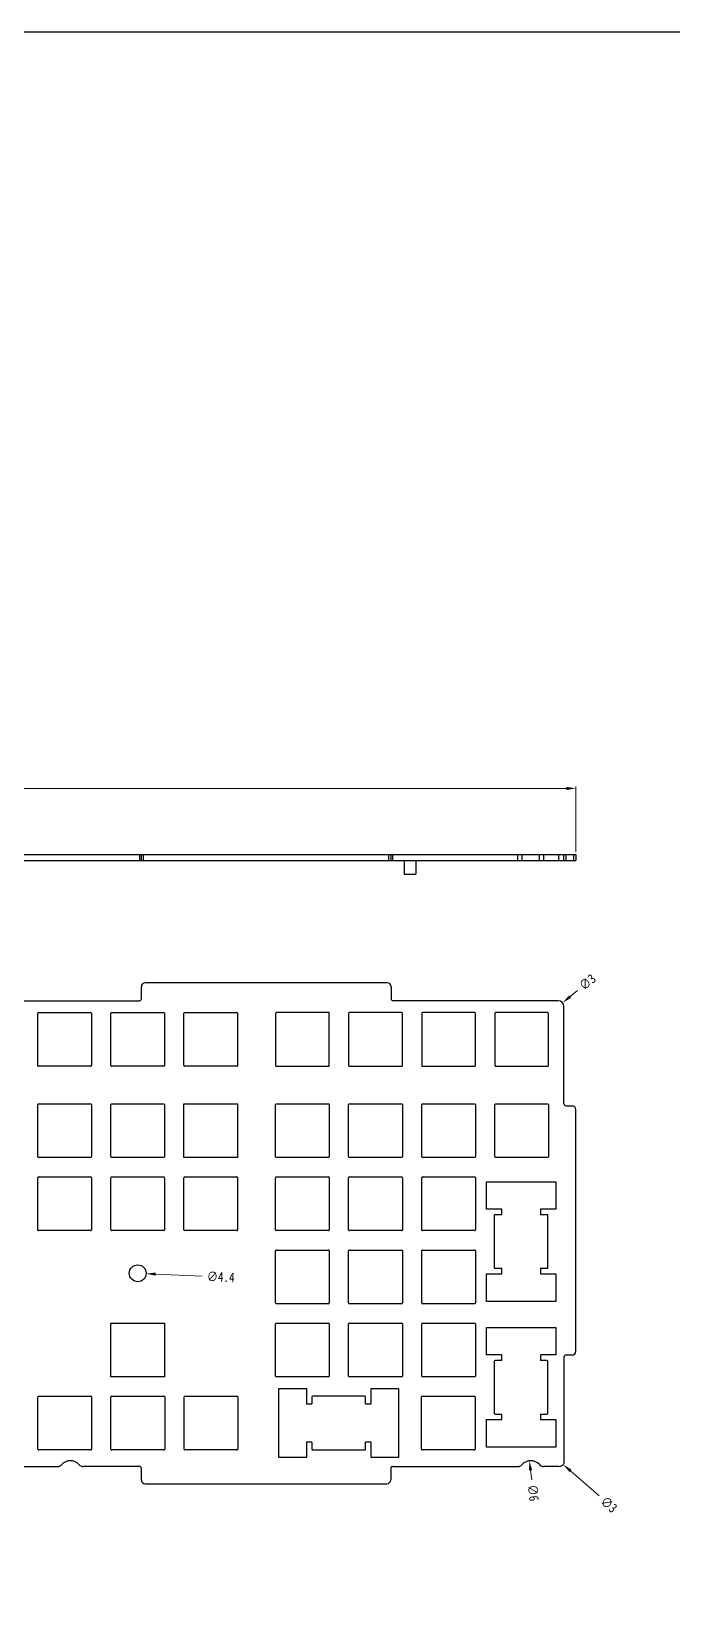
# Model space of a CAD drawing. Header units: millimetres. Extents: x 2158 to 4802, y -120 to 609.
# Drawn here: x 3986.1 to 4153.1, y 195.3 to 609 of the extents above; entities that cross this region are included whole.
import ezdxf

# ---------------------------------------------------------------- set-up
doc = ezdxf.new("R2010")
doc.units = ezdxf.units.MM
doc.header["$LTSCALE"] = 30.734
doc.header["$PDMODE"] = 3
doc.header["$PDSIZE"] = 8
doc.layers.get('0').update_dxf_attribs({"linetype": 'CONTINUOUS'})
doc.layers.get('Defpoints').update_dxf_attribs({"linetype": 'CONTINUOUS'})
doc.styles.get("Standard").update_dxf_attribs({"font": 'txt', "width": 0.85})
doc.dimstyles.new('YanXiu', dxfattribs={"dimscale": 2.5, "dimtxt": 3, "dimasz": 2, "dimexe": 0.66, "dimexo": 0.66, "dimgap": 0.66, "dimtad": 0, "dimdsep": 46, "dimtxsty": 'STANDARD', "dimcen": 0, "dimclrd": 3, "dimclre": 6, "dimclrt": 3, "dimazin": 2, "dimtm": 1e-09, "dimtfac": 1, "dimtofl": 0, "dimtmove": 0, "dimatfit": 3, "dimfxl": 1, "dimlwd": 5, "dimlwe": 5, "dimarcsym": 0})

# ---------------------------------------------------------------- blocks, each defined once
blk = doc.blocks.new('*D375')
at = {"color": 3, "lineweight": 5}
for p, q in [((3690.43, 395.33), (3690.43, 412.34)), ((3692.93, 411.84), (3882.74, 411.84)), ((4125.47, 411.84), (3935.66, 411.84)), ((4127.97, 395.33), (4127.97, 412.34))]:
    blk.add_line(p, q, dxfattribs=at)
at = {"color": 3}
for points in [[(3692.93, 412.25), (3692.93, 411.42), (3690.43, 411.84)], [(4125.47, 412.25), (4125.47, 411.42), (4127.97, 411.84)]]:
    blk.add_solid(points, dxfattribs=at)
at = {"layer": 'Defpoints', "color": 0}
for p in [(4127.97, 411.84), (3690.43, 394.58), (4127.97, 394.58)]:
    blk.add_point(p, dxfattribs=at)
at = {"color": 3, "insert": (3909.2, 411.84), "char_height": 7.5, "attachment_point": 5}
blk.add_mtext('437.54{\\H0.7x;\\S+0.15^ -0.15;}', dxfattribs=at)
blk = doc.blocks.new('*D400')
at = {"color": 3, "lineweight": 5}
blk.add_line((4030.57, 284.73), (4018.45, 285.26), dxfattribs=at)
at = {"color": 3}
blk.add_solid([(4018.47, 285.67), (4018.43, 284.84), (4015.95, 285.37)], dxfattribs=at)
at = {"layer": 'Defpoints', "color": 0}
for p in [(4011.56, 285.56), (4015.95, 285.37)]:
    blk.add_point(p, dxfattribs=at)
at = {"color": 3, "insert": (4035.4, 284.51), "char_height": 2.5, "attachment_point": 5, "rotation": 357.4922}
blk.add_mtext('∅4.4', dxfattribs=at)
blk = doc.blocks.new('*D403')
at = {"color": 3, "lineweight": 5}
blk.add_line((4116.44, 231.64), (4116.14, 234.12), dxfattribs=at)
at = {"color": 3}
blk.add_solid([(4116.56, 234.17), (4115.73, 234.07), (4115.85, 236.6)], dxfattribs=at)
at = {"layer": 'Defpoints', "color": 0}
for p in [(4115.85, 236.6), (4116.55, 230.64)]:
    blk.add_point(p, dxfattribs=at)
at = {"color": 3, "insert": (4116.84, 228.24), "char_height": 2.5, "attachment_point": 5, "rotation": 276.7462}
blk.add_mtext('∅6', dxfattribs=at)
blk = doc.blocks.new('*D404')
at = {"color": 3, "lineweight": 5}
blk.add_line((4128.36, 359.17), (4126.44, 357.57), dxfattribs=at)
at = {"color": 3}
blk.add_solid([(4126.17, 357.89), (4126.7, 357.25), (4124.51, 355.97)], dxfattribs=at)
at = {"layer": 'Defpoints', "color": 0}
for p in [(4124.51, 355.97), (4122.21, 354.05)]:
    blk.add_point(p, dxfattribs=at)
at = {"color": 3, "insert": (4130.98, 361.36), "char_height": 2.5, "attachment_point": 5, "rotation": 39.7924}
blk.add_mtext('∅3', dxfattribs=at)
blk = doc.blocks.new('*D405')
at = {"color": 3, "lineweight": 5}
blk.add_line((4134.01, 227.44), (4126.55, 233.98), dxfattribs=at)
at = {"color": 3}
blk.add_solid([(4126.82, 234.3), (4126.28, 233.67), (4124.67, 235.63)], dxfattribs=at)
at = {"layer": 'Defpoints', "color": 0}
for p in [(4122.42, 237.61), (4124.67, 235.63)]:
    blk.add_point(p, dxfattribs=at)
at = {"color": 3, "insert": (4136.58, 225.19), "char_height": 2.5, "attachment_point": 5, "rotation": 318.7493}
blk.add_mtext('∅3', dxfattribs=at)

msp = doc.modelspace()

# ---------------------------------------------------------------- linework, layer by layer
at = {"color": 7, "linetype": 'Continuous'}
for p, q in [((3690.42713, 394.57563), (4127.96783, 394.57563)), ((3690.42713, 393.07563), (4127.96783, 393.07563)), ((4014.20031, 394.57563), (4014.20031, 393.07563)), ((4014.70031, 393.07563), (4014.70031, 394.57563)), ((4015.20031, 394.57563), (4015.20031, 393.07563)), ((4079.20031, 393.07563), (4079.20031, 394.57563)), ((4079.70031, 394.57563), (4079.70031, 393.07563)), ((4080.20031, 394.57563), (4080.20031, 393.07563)), ((4083.20805, 393.07563), (4083.20805, 389.47563)), ((4086.20805, 393.07563), (4086.20805, 389.47563)), ((4112.84801, 393.07563), (4112.84801, 394.57563)), ((4113.966, 393.07563), (4113.966, 394.57563)), ((4118.43796, 393.07563), (4118.43796, 394.57563)), ((4119.55595, 394.57563), (4119.55595, 393.07563)), ((4123.54283, 393.07563), (4123.54283, 394.57563)), ((4124.86198, 393.07563), (4124.86198, 394.57563)), ((4125.36198, 394.57563), (4125.36198, 393.07563)), ((4127.46783, 393.07563), (4127.46783, 394.57563)), ((4127.96783, 394.57563), (4127.96783, 393.07563)), ((4083.20805, 389.47563), (4086.20805, 389.47563)), ((4014.70031, 357.00946), (4014.70031, 360.16619)), ((4078.80031, 361.16619), (4015.70031, 361.16619)), ((4079.80031, 360.16619), (4079.80031, 357.00946)), ((3980.81693, 356.50946), (4014.20031, 356.50946)), ((4123.36198, 356.50946), (4080.30031, 356.50946)), ((3987.68822, 339.62909), (3987.68822, 353.22909)), ((3987.88822, 353.42909), (4001.48822, 353.42909)), ((4001.68822, 353.22909), (4001.68822, 339.62909)), ((4006.73822, 339.62909), (4006.73822, 353.22909)), ((4006.93822, 353.42909), (4020.53822, 353.42909)), ((4020.73822, 353.22909), (4020.73822, 339.62909)), ((4025.78822, 339.62909), (4025.78822, 353.22909)), ((4025.98822, 353.42909), (4039.58822, 353.42909)), ((4039.78822, 353.22909), (4039.78822, 339.62909)), ((4049.68228, 353.22909), (4049.68228, 339.62909)), ((4063.68228, 353.42909), (4049.88228, 353.42909)), ((4063.68228, 339.42909), (4063.68228, 353.42909)), ((4068.73228, 353.22909), (4068.73228, 339.62909)), ((4082.53228, 353.42909), (4068.93228, 353.42909)), ((4082.73228, 339.62909), (4082.73228, 353.22909)), ((4087.78228, 353.22909), (4087.78228, 339.62909)), ((4101.58228, 353.42909), (4087.98228, 353.42909)), ((4101.78228, 339.62909), (4101.78228, 353.22909)), ((4106.83228, 353.22909), (4106.83228, 339.62909)), ((4120.63228, 353.42909), (4107.03228, 353.42909)), ((4120.83228, 339.62909), (4120.83228, 353.22909)), ((4124.86198, 329.64429), (4124.86198, 355.00946)), ((4001.48822, 339.42909), (3987.88822, 339.42909)), ((4020.53822, 339.42909), (4006.93822, 339.42909)), ((4039.58822, 339.42909), (4025.98822, 339.42909)), ((4049.88228, 339.42909), (4063.68228, 339.42909)), ((4068.93228, 339.42909), (4082.53228, 339.42909)), ((4087.98228, 339.42909), (4101.58228, 339.42909)), ((4107.03228, 339.42909), (4120.63228, 339.42909)), ((3987.68798, 315.83074), (3987.68798, 329.43074)), ((3987.88798, 329.63074), (4001.48798, 329.63074)), ((4001.68798, 329.43074), (4001.68798, 315.83074)), ((4006.73798, 315.83074), (4006.73798, 329.43074)), ((4006.93798, 329.63074), (4020.53798, 329.63074)), ((4020.73798, 329.43074), (4020.73798, 315.83074)), ((4025.78798, 329.63074), (4039.78798, 329.63074)), ((4025.78798, 315.63074), (4025.78798, 329.63074)), ((4039.78798, 329.63074), (4039.78798, 315.63074)), ((4049.68228, 315.83074), (4049.68228, 329.43074)), ((4049.88228, 329.63074), (4063.48228, 329.63074)), ((4063.68228, 329.43074), (4063.68228, 315.83074)), ((4068.73228, 315.83074), (4068.73228, 329.43074)), ((4068.93228, 329.63074), (4082.53228, 329.63074)), ((4082.73228, 329.43074), (4082.73228, 315.83074)), ((4087.78228, 315.83074), (4087.78228, 329.43074)), ((4087.98228, 329.63074), (4101.58228, 329.63074)), ((4101.78228, 329.43074), (4101.78228, 315.83074)), ((4106.83228, 315.83074), (4106.83228, 329.43074)), ((4107.03228, 329.63074), (4120.63228, 329.63074)), ((4120.83228, 329.43074), (4120.83228, 315.83074)), ((4125.36198, 329.14429), (4126.96783, 329.14429)), ((4127.96783, 265.14429), (4127.96783, 328.14429)), ((4001.48798, 315.63074), (3987.88798, 315.63074)), ((4020.53798, 315.63074), (4006.93798, 315.63074)), ((4039.78798, 315.63074), (4025.78798, 315.63074)), ((4063.48228, 315.63074), (4049.88228, 315.63074)), ((4082.53228, 315.63074), (4068.93228, 315.63074)), ((4101.58228, 315.63074), (4087.98228, 315.63074)), ((4120.63228, 315.63074), (4107.03228, 315.63074)), ((3987.68798, 296.78074), (3987.68798, 310.38074)), ((3987.88798, 310.58074), (4001.48798, 310.58074)), ((4001.68798, 310.38074), (4001.68798, 296.78074)), ((4006.73798, 296.78074), (4006.73798, 310.38074)), ((4006.93798, 310.58074), (4020.53798, 310.58074)), ((4020.73798, 310.38074), (4020.73798, 296.78074)), ((4025.78798, 296.78074), (4025.78798, 310.38074)), ((4025.98798, 310.58074), (4039.58798, 310.58074)), ((4039.78798, 310.38074), (4039.78798, 296.78074)), ((4049.68228, 296.78074), (4049.68228, 310.38074)), ((4049.88228, 310.58074), (4063.48228, 310.58074)), ((4063.68228, 310.38074), (4063.68228, 296.78074)), ((4068.73228, 296.78074), (4068.73228, 310.38074)), ((4068.93228, 310.58074), (4082.53228, 310.58074)), ((4082.73228, 310.38074), (4082.73228, 296.78074)), ((4087.78228, 296.78074), (4087.78228, 310.38074)), ((4087.98228, 310.58074), (4101.58228, 310.58074)), ((4101.78228, 310.38074), (4101.78228, 296.78074)), ((4104.69728, 309.32526), (4122.69728, 309.32526)), ((4104.69728, 302.18198), (4104.69728, 309.32526)), ((4122.69728, 309.32526), (4122.69728, 302.18198)), ((4108.69728, 302.18198), (4104.69728, 302.18198)), ((4108.69728, 300.73862), (4108.69728, 302.18198)), ((4122.69728, 302.18198), (4118.69728, 302.18198)), ((4118.69728, 302.18198), (4118.69728, 300.73862)), ((4106.68228, 300.53862), (4106.68228, 286.96862)), ((4108.69728, 300.73862), (4106.88228, 300.73862)), ((4120.48228, 300.73862), (4118.69728, 300.73862)), ((4120.68228, 286.96862), (4120.68228, 300.53862)), ((4001.48798, 296.58074), (3987.88798, 296.58074)), ((4020.53798, 296.58074), (4006.93798, 296.58074)), ((4039.58798, 296.58074), (4025.98798, 296.58074)), ((4063.48228, 296.58074), (4049.88228, 296.58074)), ((4082.53228, 296.58074), (4068.93228, 296.58074)), ((4101.58228, 296.58074), (4087.98228, 296.58074)), ((4049.68228, 277.73074), (4049.68228, 291.33074)), ((4049.88228, 291.53074), (4063.48228, 291.53074)), ((4063.68228, 291.33074), (4063.68228, 277.73074)), ((4068.73228, 277.73074), (4068.73228, 291.33074)), ((4068.93228, 291.53074), (4082.73228, 291.53074)), ((4082.73228, 291.53074), (4082.73228, 277.73074)), ((4087.78228, 277.73074), (4087.78228, 291.33074)), ((4087.98228, 291.53074), (4101.58228, 291.53074)), ((4101.78228, 291.33074), (4101.78228, 277.73074)), ((4106.88228, 286.76862), (4108.69728, 286.76862)), ((4108.69728, 285.35362), (4108.69728, 286.76862)), ((4118.69728, 286.76862), (4120.48228, 286.76862)), ((4118.69728, 286.76862), (4118.69728, 285.35362)), ((4104.69728, 285.35362), (4108.69728, 285.35362)), ((4104.69728, 278.15362), (4104.69728, 285.35362)), ((4118.69728, 285.35362), (4122.69728, 285.35362)), ((4122.69728, 285.35362), (4122.69728, 278.15362)), ((4063.48228, 277.53074), (4049.88228, 277.53074)), ((4082.53228, 277.53074), (4068.93228, 277.53074)), ((4101.58228, 277.53074), (4087.98228, 277.53074)), ((4122.69728, 278.15362), (4104.69728, 278.15362)), ((4006.73798, 272.48074), (4020.73798, 272.48074)), ((4006.73798, 258.48074), (4006.73798, 272.48074)), ((4020.73798, 272.48074), (4020.73798, 258.48074)), ((4049.68228, 258.68074), (4049.68228, 272.28074)), ((4049.88228, 272.48074), (4063.48228, 272.48074)), ((4063.68228, 272.28074), (4063.68228, 258.68074)), ((4068.73228, 258.68074), (4068.73228, 272.28074)), ((4068.93228, 272.48074), (4082.53228, 272.48074)), ((4082.73228, 272.28074), (4082.73228, 258.68074)), ((4087.78228, 258.68074), (4087.78228, 272.28074)), ((4087.98228, 272.48074), (4101.58228, 272.48074)), ((4101.78228, 272.28074), (4101.78228, 258.68074)), ((4104.69728, 271.32526), (4122.69728, 271.32526)), ((4104.69728, 264.18198), (4104.69728, 271.32526)), ((4122.69728, 271.32526), (4122.69728, 264.18198)), ((4108.69728, 264.18198), (4104.69728, 264.18198)), ((4106.68228, 262.53862), (4106.68228, 248.96862)), ((4108.69728, 262.73862), (4106.88228, 262.73862)), ((4108.69728, 262.73862), (4108.69728, 264.18198)), ((4122.69728, 264.18198), (4118.69728, 264.18198)), ((4118.69728, 264.18198), (4118.69728, 262.73862)), ((4120.48228, 262.73862), (4118.69728, 262.73862)), ((4120.68228, 248.96862), (4120.68228, 262.53862)), ((4124.86198, 263.64429), (4124.86198, 235.90836)), ((4126.96783, 264.14429), (4125.36198, 264.14429)), ((4020.73798, 258.48074), (4006.73798, 258.48074)), ((4063.48228, 258.48074), (4049.88228, 258.48074)), ((4082.53228, 258.48074), (4068.93228, 258.48074)), ((4101.58228, 258.48074), (4087.98228, 258.48074)), ((3987.72798, 239.63074), (3987.72798, 253.23074)), ((3987.92798, 253.43074), (4001.52798, 253.43074)), ((4001.72798, 253.23074), (4001.72798, 239.63074)), ((4006.77798, 239.63074), (4006.77798, 253.23074)), ((4006.97798, 253.43074), (4020.57798, 253.43074)), ((4020.77798, 253.23074), (4020.77798, 239.63074)), ((4025.82798, 239.63074), (4025.82798, 253.23074)), ((4026.02798, 253.43074), (4039.62798, 253.43074)), ((4039.82798, 253.23074), (4039.82798, 239.63074)), ((4050.56217, 255.44574), (4057.76217, 255.44574)), ((4050.56217, 237.44574), (4050.56217, 255.44574)), ((4057.76217, 255.44574), (4057.76217, 251.44574)), ((4059.17717, 253.23074), (4059.17717, 251.44574)), ((4072.94717, 253.43074), (4059.37717, 253.43074)), ((4073.14717, 251.44574), (4073.14717, 253.23074)), ((4074.59053, 255.44574), (4081.73381, 255.44574)), ((4074.59053, 251.44574), (4074.59053, 255.44574)), ((4081.73381, 255.44574), (4081.73381, 237.44574)), ((4087.68228, 239.63074), (4087.68228, 253.23074)), ((4087.88228, 253.43074), (4101.48228, 253.43074)), ((4101.68228, 253.23074), (4101.68228, 239.63074)), ((4057.76217, 251.44574), (4059.17717, 251.44574)), ((4073.14717, 251.44574), (4074.59053, 251.44574)), ((4106.88228, 248.76862), (4108.69728, 248.76862)), ((4108.69728, 247.35362), (4108.69728, 248.76862)), ((4118.69728, 248.76862), (4120.48228, 248.76862)), ((4118.69728, 248.76862), (4118.69728, 247.35362)), ((4104.69728, 247.35362), (4108.69728, 247.35362)), ((4104.69728, 240.15362), (4104.69728, 247.35362)), ((4118.69728, 247.35362), (4122.69728, 247.35362)), ((4122.69728, 247.35362), (4122.69728, 240.15362)), ((4059.17717, 241.44574), (4057.76217, 241.44574)), ((4057.76217, 241.44574), (4057.76217, 237.44574)), ((4059.17717, 241.44574), (4059.17717, 239.63074)), ((4074.59053, 241.44574), (4073.14717, 241.44574)), ((4073.14717, 239.63074), (4073.14717, 241.44574)), ((4074.59053, 237.44574), (4074.59053, 241.44574)), ((4122.69728, 240.15362), (4104.69728, 240.15362)), ((4001.52798, 239.43074), (3987.92798, 239.43074)), ((4020.57798, 239.43074), (4006.97798, 239.43074)), ((4039.62798, 239.43074), (4026.02798, 239.43074)), ((4057.76217, 237.44574), (4050.56217, 237.44574)), ((4059.37717, 239.43074), (4072.94717, 239.43074)), ((4081.73381, 237.44574), (4074.59053, 237.44574)), ((4101.48228, 239.43074), (4087.88228, 239.43074)), ((3942.19581, 235.12239), (3992.84468, 235.12239)), ((4014.20031, 235.12239), (3999.55262, 235.12239)), ((4014.70031, 231.62239), (4014.70031, 234.62239)), ((4079.70031, 234.62239), (4079.70031, 231.62239)), ((4080.20031, 235.12239), (4112.84801, 235.12239)), ((4123.54283, 235.12239), (4119.55111, 235.12239)), ((4015.70031, 230.62239), (4078.70031, 230.62239))]:
    msp.add_line(p, q, dxfattribs=at)
msp.add_lwpolyline([(3480.31401, 609.0399), (4802.17855, 609.0399), (4802.17855, -120.35237), (3480.31401, -120.35237)], close=True)
msp.add_circle((4013.75298, 285.46239), 2.2, dxfattribs=at)
for centre, radius, start, end in [((4015.70031, 360.16619), 1, 90, 180), ((4078.80031, 360.16619), 1, 0, 90), ((4014.20031, 357.00946), 0.5, 270, 0), ((4014.20031, 357.00946), 0.5, 270, 360), ((4080.30031, 357.00946), 0.5, 180, 270), ((4123.36198, 355.00946), 1.5, 0, 90), ((3987.88822, 353.22909), 0.2, 90, 180), ((4001.48822, 353.22909), 0.2, 0, 90), ((4006.93822, 353.22909), 0.2, 90, 180), ((4020.53822, 353.22909), 0.2, 0, 90), ((4025.98822, 353.22909), 0.2, 90, 180), ((4039.58822, 353.22909), 0.2, 0, 90), ((4049.88228, 353.22909), 0.2, 90, 180), ((4068.93228, 353.22909), 0.2, 90, 180), ((4082.53228, 353.22909), 0.2, 0, 90), ((4087.98228, 353.22909), 0.2, 90, 180), ((4101.58228, 353.22909), 0.2, 0, 90), ((4107.03228, 353.22909), 0.2, 90, 180), ((4120.63228, 353.22909), 0.2, 0, 90), ((3987.88822, 339.62909), 0.2, 180, 270), ((4001.48822, 339.62909), 0.2, 270, 0), ((4006.93822, 339.62909), 0.2, 180, 270), ((4020.53822, 339.62909), 0.2, 270, 0), ((4025.98822, 339.62909), 0.2, 180, 270), ((4039.58822, 339.62909), 0.2, 270, 0), ((4049.88228, 339.62909), 0.2, 180, 270), ((4068.93228, 339.62909), 0.2, 180, 270), ((4082.53228, 339.62909), 0.2, 270, 0), ((4087.98228, 339.62909), 0.2, 180, 270), ((4101.58228, 339.62909), 0.2, 270, 0), ((4107.03228, 339.62909), 0.2, 180, 270), ((4120.63228, 339.62909), 0.2, 270, 0), ((3987.88798, 329.43074), 0.2, 90, 180), ((4001.48798, 329.43074), 0.2, 0, 90), ((4006.93798, 329.43074), 0.2, 90, 180), ((4020.53798, 329.43074), 0.2, 0, 90), ((4049.88228, 329.43074), 0.2, 90, 180), ((4063.48228, 329.43074), 0.2, 0, 90), ((4068.93228, 329.43074), 0.2, 90, 180), ((4082.53228, 329.43074), 0.2, 0, 90), ((4087.98228, 329.43074), 0.2, 90, 180), ((4101.58228, 329.43074), 0.2, 0, 90), ((4107.03228, 329.43074), 0.2, 90, 180), ((4120.63228, 329.43074), 0.2, 0, 90), ((4125.36198, 329.64429), 0.5, 180, 270), ((4126.96783, 328.14429), 1, 0, 90), ((3987.88798, 315.83074), 0.2, 180, 270), ((4001.48798, 315.83074), 0.2, 270, 0), ((4006.93798, 315.83074), 0.2, 180, 270), ((4020.53798, 315.83074), 0.2, 270, 0), ((4049.88228, 315.83074), 0.2, 180, 270), ((4063.48228, 315.83074), 0.2, 270, 0), ((4068.93228, 315.83074), 0.2, 180, 270), ((4082.53228, 315.83074), 0.2, 270, 0), ((4087.98228, 315.83074), 0.2, 180, 270), ((4101.58228, 315.83074), 0.2, 270, 0), ((4107.03228, 315.83074), 0.2, 180, 270), ((4120.63228, 315.83074), 0.2, 270, 0), ((3987.88798, 310.38074), 0.2, 90, 180), ((4001.48798, 310.38074), 0.2, 0, 90), ((4006.93798, 310.38074), 0.2, 90, 180), ((4020.53798, 310.38074), 0.2, 0, 90), ((4025.98798, 310.38074), 0.2, 90, 180), ((4039.58798, 310.38074), 0.2, 0, 90), ((4049.88228, 310.38074), 0.2, 90, 180), ((4063.48228, 310.38074), 0.2, 0, 90), ((4068.93228, 310.38074), 0.2, 90, 180), ((4082.53228, 310.38074), 0.2, 0, 90), ((4087.98228, 310.38074), 0.2, 90, 180), ((4101.58228, 310.38074), 0.2, 0, 90), ((4106.88228, 300.53862), 0.2, 90, 180), ((4120.48228, 300.53862), 0.2, 0, 90), ((3987.88798, 296.78074), 0.2, 180, 270), ((4001.48798, 296.78074), 0.2, 270, 0), ((4006.93798, 296.78074), 0.2, 180, 270), ((4020.53798, 296.78074), 0.2, 270, 0), ((4025.98798, 296.78074), 0.2, 180, 270), ((4039.58798, 296.78074), 0.2, 270, 0), ((4049.88228, 296.78074), 0.2, 180, 270), ((4063.48228, 296.78074), 0.2, 270, 0), ((4068.93228, 296.78074), 0.2, 180, 270), ((4082.53228, 296.78074), 0.2, 270, 0), ((4087.98228, 296.78074), 0.2, 180, 270), ((4101.58228, 296.78074), 0.2, 270, 0), ((4049.88228, 291.33074), 0.2, 90, 180), ((4063.48228, 291.33074), 0.2, 0, 90), ((4068.93228, 291.33074), 0.2, 90, 180), ((4068.93228, 291.33074), 0.2, 90, 180), ((4087.98228, 291.33074), 0.2, 90, 180), ((4101.58228, 291.33074), 0.2, 0, 90), ((4106.88228, 286.96862), 0.2, 180, 270), ((4120.48228, 286.96862), 0.2, 270, 0), ((4049.88228, 277.73074), 0.2, 180, 270), ((4063.48228, 277.73074), 0.2, 270, 0), ((4068.93228, 277.73074), 0.2, 180, 270), ((4082.53228, 277.73074), 0.2, 270, 0), ((4087.98228, 277.73074), 0.2, 180, 270), ((4101.58228, 277.73074), 0.2, 270, 0), ((4049.88228, 272.28074), 0.2, 90, 180), ((4063.48228, 272.28074), 0.2, 0, 90), ((4068.93228, 272.28074), 0.2, 90, 180), ((4082.53228, 272.28074), 0.2, 0, 90), ((4087.98228, 272.28074), 0.2, 90, 180), ((4101.58228, 272.28074), 0.2, 0, 90), ((4126.96783, 265.14429), 1, 270, 0), ((4106.88228, 262.53862), 0.2, 90, 180), ((4120.48228, 262.53862), 0.2, 0, 90), ((4125.36198, 263.64429), 0.5, 90, 180), ((4049.88228, 258.68074), 0.2, 180, 270), ((4063.48228, 258.68074), 0.2, 270, 0), ((4068.93228, 258.68074), 0.2, 180, 270), ((4082.53228, 258.68074), 0.2, 270, 0), ((4087.98228, 258.68074), 0.2, 180, 270), ((4101.58228, 258.68074), 0.2, 270, 0), ((3987.92798, 253.23074), 0.2, 90, 180), ((4001.52798, 253.23074), 0.2, 0, 90), ((4006.97798, 253.23074), 0.2, 90, 180), ((4020.57798, 253.23074), 0.2, 0, 90), ((4026.02798, 253.23074), 0.2, 90, 180), ((4039.62798, 253.23074), 0.2, 0, 90), ((4059.37717, 253.23074), 0.2, 90, 180), ((4072.94717, 253.23074), 0.2, 0, 90), ((4087.88228, 253.23074), 0.2, 90, 180), ((4101.48228, 253.23074), 0.2, 0, 90), ((4106.88228, 248.96862), 0.2, 180, 270), ((4120.48228, 248.96862), 0.2, 270, 0), ((3987.92798, 239.63074), 0.2, 180, 270), ((3996.19865, 233.62224), 3, 41.8128304, 138.0203459), ((4001.52798, 239.63074), 0.2, 270, 0), ((4006.97798, 239.63074), 0.2, 180, 270), ((4020.57798, 239.63074), 0.2, 270, 0), ((4026.02798, 239.63074), 0.2, 180, 270), ((4039.62798, 239.63074), 0.2, 270, 0), ((4059.37717, 239.63074), 0.2, 180, 270), ((4072.94717, 239.63074), 0.2, 270, 0), ((4087.88228, 239.63074), 0.2, 180, 270), ((4101.48228, 239.63074), 0.2, 270, 0), ((4116.20198, 233.62224), 3, 41.8128304, 138.1871696), ((4123.54283, 236.62239), 1.5, 270, 331.5744484), ((3992.84468, 236.62239), 1.5, 270, 318.5208164), ((3999.55262, 236.62239), 1.5, 221.8128304, 270), ((4014.20031, 234.62239), 0.5, 0, 90), ((4080.20031, 234.62239), 0.5, 90, 180), ((4112.84801, 236.62239), 1.5, 270, 318.1871696), ((4119.55595, 236.62239), 1.5, 221.8128304, 270), ((4015.70031, 231.62239), 1, 180, 270), ((4078.70031, 231.62239), 1, 270, 0)]:
    msp.add_arc(centre, radius, start, end, dxfattribs=at)

# ---------------------------------------------------------------- dimensions: what is measured, and where the dimension line sits
dim = msp.add_linear_dim(base=(4127.96783, 411.83766), p1=(3690.42713, 394.57563), p2=(4127.96783, 394.57563), text='437.54{\\H0.7x;\\S+0.15^ -0.15;}', dimstyle='YanXiu', override={"dimasz": 1, "dimexe": 0.2, "dimexo": 0.3, "dimclre": 3})
dim.commit()
dim.dimension.update_dxf_attribs({"geometry": '*D375', "text_midpoint": (3909.19748, 411.83766)})
dim = msp.add_diameter_dim_2p(p1=(4122.20943, 354.04945), p2=(4124.51453, 355.96948), dimstyle='YanXiu', override={"dimtxt": 1, "dimasz": 1, "dimexe": 0.2, "dimexo": 0.3, "dimclre": 3})
dim.commit()
dim.dimension.update_dxf_attribs({"geometry": '*D404', "text_midpoint": (4130.98484, 361.35887)})
for p1, p2, picture, middle in [((4011.55509, 285.55865), (4015.95087, 285.36612), '*D400', (4035.40307, 284.51415)), ((4116.5544, 230.64301), (4115.84956, 236.60147), '*D403', (4116.83878, 228.23894)), ((4122.41508, 237.61142), (4124.67057, 235.63336), '*D405', (4136.58263, 225.18651))]:
    dim = msp.add_diameter_dim_2p(p1=p1, p2=p2, dimstyle='YanXiu', override={"dimtxt": 1, "dimasz": 1, "dimexe": 0.2, "dimexo": 0.3, "dimclre": 3})
    dim.commit()
    dim.dimension.update_dxf_attribs({"geometry": picture, "text_midpoint": middle, "dimtype": 163})

doc.saveas('drawing.dxf')
